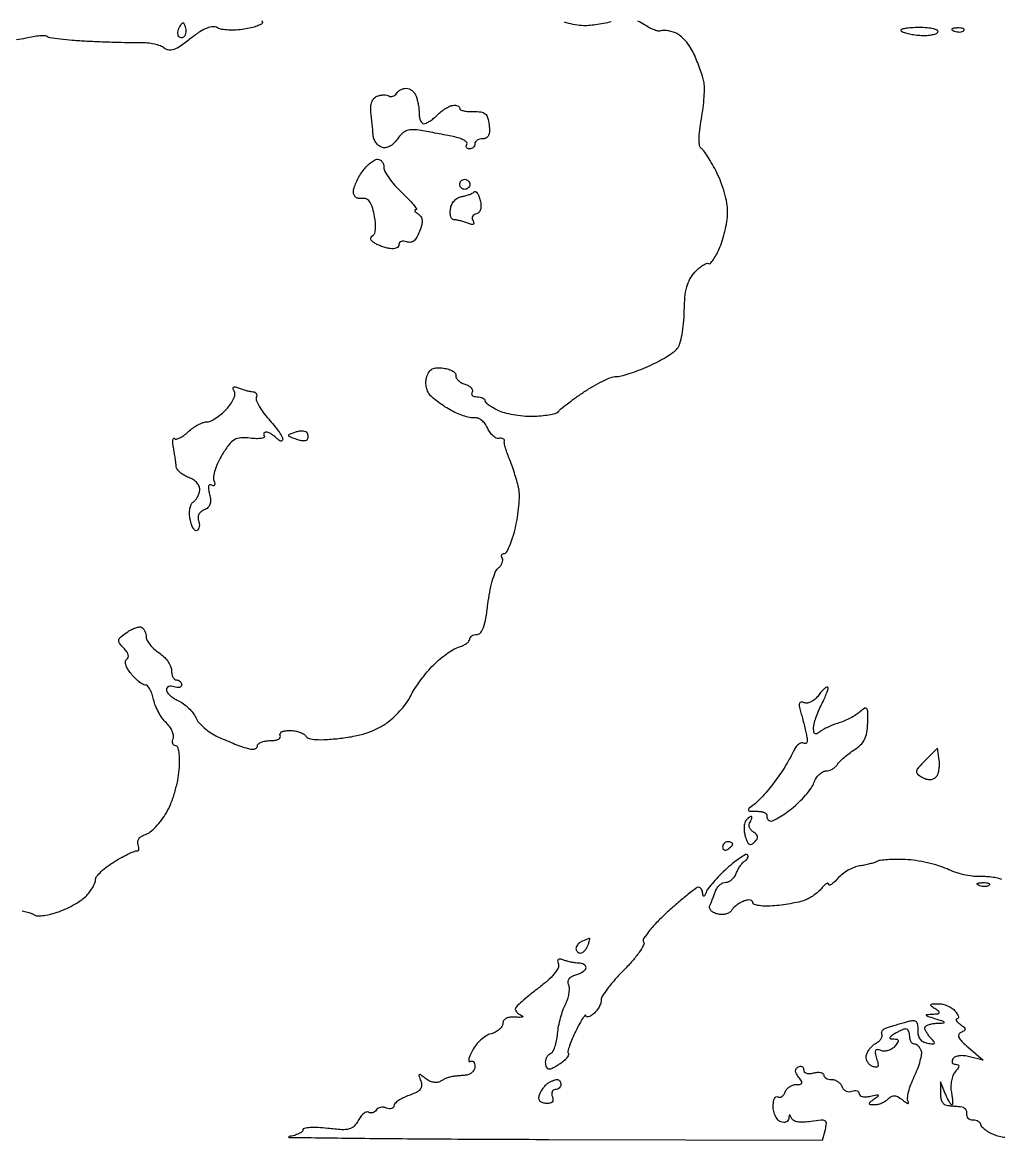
# Model space of a CAD drawing. Extents: x 0 to 102, y 0 to 135.
# Drawn here: x 18.32 to 34.65, y -0.01 to 18.7 of the extents above; entities that cross this region are included whole.
import ezdxf

# ---------------------------------------------------------------- set-up
doc = ezdxf.new("R2010")
doc.units = 0
doc.header["$MEASUREMENT"] = 0

msp = doc.modelspace()

# ---------------------------------------------------------------- linework, layer by layer
for points in [[(22.324371, 18.72794, -0.166285), (22.3344, 18.698618, -0.281896), (22.317293, 18.670686, -0.029181), (22.243546, 18.638336, -0.029473), (22.143631, 18.607853, -0.01908), (22.025109, 18.583948, -0.026929), (21.897004, 18.570184, -0.026741), (21.76786, 18.570221, -0.027746), (21.655331, 18.582562, -0.086589), (21.58369, 18.607699, 0.142084), (21.504147, 18.62615, 0.081447), (21.407207, 18.604788, 0.053089), (21.285955, 18.540813, 0.019571), (21.129577, 18.426625, -0.015787), (20.962198, 18.30245, -0.065022), (20.850334, 18.24466, -0.120907), (20.76543, 18.235598, -0.140519), (20.691287, 18.268133, 0.086858), (20.627129, 18.30482, 0.031313), (20.525857, 18.334332, 0.029929), (20.408526, 18.353401, 0.031244), (20.291441, 18.357947, -0.009716), (20.142303, 18.357316, -0.002789), (19.911419, 18.362114, -0.002806), (19.65101, 18.370442, -0.002981), (19.395912, 18.381556, -0.006916), (19.157939, 18.396649, -0.010203), (18.949625, 18.41704, -0.00584), (18.776329, 18.439637, -0.16242), (18.736026, 18.459774, 0.195057), (18.700788, 18.474677, 0.02088), (18.610251, 18.47224, 0.023243), (18.498502, 18.459316, 0.016663), (18.375115, 18.434954, -0.024113), (18.219857, 18.406694, -0.009628)], [(18.316324, 3.838363, -0.014596), (18.403524, 3.814232, -0.014715), (18.4793, 3.788395, -0.048926), (18.526498, 3.765258, 0.147308), (18.579206, 3.751176, 0.027112), (18.680628, 3.759886, 0.027039), (18.802128, 3.783749, 0.021722), (18.929743, 3.822031, 0.026784), (19.061873, 3.876102, 0.021888), (19.196942, 3.947412, 0.022423), (19.315611, 4.024208, 0.052696), (19.39455, 4.094074, 0.029262), (19.45121, 4.163784, 0.029598), (19.49911, 4.239376, 0.030984), (19.532634, 4.30991, 0.095724), (19.5426, 4.361488, -0.175509), (19.561657, 4.414107, -0.02998), (19.635792, 4.492908, -0.029543), (19.738371, 4.578765, -0.022537), (19.85985, 4.660587, -0.011054), (19.985776, 4.733623, -0.015448), (20.101652, 4.792861, -0.011758), (20.199267, 4.836239, -0.160594), (20.237505, 4.839158, 0.247564), (20.256341, 4.843829, 0.176256), (20.266838, 4.863349, 0.088944), (20.265692, 4.898127, 0.039031), (20.252537, 4.942472, -0.129711), (20.246969, 4.993627, -0.119183), (20.266966, 5.042722, -0.097561), (20.311661, 5.084548, -0.062682), (20.376338, 5.114408, 0.092849), (20.453833, 5.155992, 0.030897), (20.549414, 5.243168, 0.029526), (20.645674, 5.355034, 0.029626), (20.727968, 5.477339, 0.039331), (20.800114, 5.625022, 0.021704), (20.865707, 5.815032, 0.021521), (20.915814, 6.014625, 0.032165), (20.940657, 6.192688, 0.017259), (20.947304, 6.359616, 0.037082), (20.93845, 6.488022, 0.050014), (20.917094, 6.574202, 0.317004), (20.882195, 6.5988, -0.156167), (20.852189, 6.608406, -0.152126), (20.832961, 6.633742, -0.1132), (20.828247, 6.672244, -0.065792), (20.839143, 6.717751, 0.131444), (20.84505, 6.773787, 0.062632), (20.824763, 6.843949, 0.055676), (20.7834, 6.916559, 0.051592), (20.72609, 6.980324, -0.053898), (20.661369, 7.053003, -0.029874), (20.5982, 7.153733, -0.029446), (20.545781, 7.264642, -0.041633), (20.513573, 7.368972, 0.031319), (20.486713, 7.462799, 0.043892), (20.450459, 7.542023, 0.05163), (20.410841, 7.597511, 0.215121), (20.374289, 7.614, -0.137787), (20.331482, 7.626025, -0.030864), (20.268709, 7.669842, -0.029783), (20.200092, 7.731331, -0.024987), (20.134887, 7.804101, -0.033566), (20.078468, 7.884218, -0.06545), (20.046958, 7.955592, -0.100119), (20.042206, 8.011079, -0.229689), (20.064127, 8.045607, 0.189449), (20.087147, 8.076348, 0.134664), (20.087173, 8.11986, 0.087092), (20.061989, 8.173233, 0.042719), (20.013418, 8.230896, -0.032683), (19.941992, 8.312325, -0.21374), (19.929708, 8.363958, -0.174162), (19.959174, 8.413968, -0.020623), (20.063254, 8.493462, -0.031786), (20.138785, 8.539506, -0.040497), (20.213808, 8.571488, -0.045353), (20.278226, 8.586664, -0.175338), (20.317787, 8.578379, -0.100493), (20.34492, 8.552905, -0.05214), (20.367799, 8.512233, -0.048853), (20.383348, 8.463789, -0.053292), (20.3886, 8.414657, 0.128574), (20.40316, 8.358974, 0.04357), (20.450728, 8.28923, 0.039916), (20.519167, 8.218004, 0.036396), (20.6001, 8.15612, -0.047756), (20.681011, 8.091294, -0.045714), (20.749472, 8.011404, -0.049205), (20.796428, 7.929168, -0.105511), (20.8116, 7.85807, 0.051079), (20.81785, 7.797051, 0.071023), (20.836451, 7.745444, 0.091097), (20.863908, 7.710749, 0.181881), (20.8962, 7.6986, -0.095827), (20.928491, 7.692354, -0.097132), (20.955949, 7.674529, -0.098664), (20.974332, 7.647925, -0.102345), (20.9808, 7.616655, -0.184534), (20.970438, 7.589534, -0.147206), (20.943523, 7.573086, -0.100118), (20.902491, 7.570758, -0.055937), (20.8539, 7.583406, 0.066461), (20.805355, 7.594962, 0.114005), (20.764277, 7.589755, 0.152258), (20.737239, 7.568974, 0.154539), (20.727, 7.536638, 0.157614), (20.740921, 7.493573, 0.049416), (20.786388, 7.442157, 0.043805), (20.851799, 7.391346, 0.036353), (20.929171, 7.349057, -0.051395), (21.01288, 7.299986, -0.034929), (21.09722, 7.228548, -0.035198), (21.169719, 7.147184, -0.057552), (21.217353, 7.068168, 0.073984), (21.270338, 6.986448, 0.033471), (21.361191, 6.896398, 0.032215), (21.471636, 6.812502, 0.03798), (21.586232, 6.748507, 0.007609), (21.708473, 6.694187, 0.00606), (21.841923, 6.639204, 0.006131), (21.96681, 6.591275, 0.015313), (22.05945, 6.560209, 0.03585), (22.137181, 6.542724, 0.080345), (22.197514, 6.543372, 0.136367), (22.23523, 6.561228, 0.21774), (22.2498, 6.593099, -0.219817), (22.265764, 6.627656, -0.077687), (22.313395, 6.656874, -0.059069), (22.383397, 6.676789, -0.039812), (22.466293, 6.6834, 0.035659), (22.547648, 6.68921, 0.083483), (22.605561, 6.707707, 0.1651), (22.632341, 6.735446, 0.253782), (22.6305, 6.768, -0.248314), (22.628328, 6.800473, -0.167127), (22.654236, 6.828219, -0.085479), (22.71059, 6.846761, -0.03685), (22.789714, 6.8526, -0.040828), (22.874945, 6.845629, -0.043279), (22.956203, 6.824904, -0.047435), (23.022251, 6.794531, -0.12347), (23.059486, 6.758315, 0.199246), (23.113759, 6.719249, 0.042099), (23.231643, 6.701868, 0.031277), (23.40203, 6.701917, 0.012367), (23.635529, 6.722412, 0.021199), (23.885568, 6.761398, 0.03288), (24.09639, 6.818114, 0.037304), (24.276606, 6.89497, 0.043334), (24.434036, 6.994616, 0.028452), (24.548849, 7.092863, 0.022459), (24.661671, 7.211283, 0.022973), (24.756661, 7.331096, 0.051005), (24.814736, 7.431945, -0.036114), (24.87076, 7.536284, -0.015317), (24.959889, 7.667805, -0.015062), (25.064, 7.802968, -0.019076), (25.1685, 7.921012, -0.023401), (25.279645, 8.026913, -0.021285), (25.403662, 8.125547, -0.021833), (25.522161, 8.204146, -0.06186), (25.61265, 8.244387, 0.0356), (25.685513, 8.272317, 0.046443), (25.747085, 8.308395, 0.054233), (25.789855, 8.346765, 0.18487), (25.803, 8.381101, -0.153279), (25.812446, 8.411191, -0.098051), (25.839043, 8.436823, -0.080674), (25.878784, 8.454118, -0.062446), (25.925699, 8.46, 0.234764), (25.985229, 8.489581, 0.076861), (26.033109, 8.578272, 0.043889), (26.072579, 8.730383, 0.013376), (26.105665, 8.966177, -0.01873), (26.136037, 9.166981, -0.022891), (26.179951, 9.351749, -0.022225), (26.229983, 9.500945, -0.128214), (26.278135, 9.567962, 0.055618), (26.318749, 9.610104, 0.06819), (26.345878, 9.657522, 0.081431), (26.356036, 9.702737, 0.15422), (26.346976, 9.738586, -0.084902), (26.335392, 9.76724, -0.163707), (26.338072, 9.791565, -0.180585), (26.354463, 9.807753, -0.10586), (26.381769, 9.8136, 0.274492), (26.418838, 9.835608, 0.023375), (26.469236, 9.939283, 0.025763), (26.520352, 10.077501, 0.016817), (26.565565, 10.241458, 0.019495), (26.601494, 10.421978, 0.017731), (26.624618, 10.610546, 0.018066), (26.633201, 10.780611, 0.053174), (26.622459, 10.897108, 0.017148), (26.597497, 11.002536, 0.008869), (26.559477, 11.13254, 0.008806), (26.515623, 11.264934, 0.013208), (26.472294, 11.3787, -0.01234), (26.43331, 11.480528, -0.015582), (26.402563, 11.576585, -0.013689), (26.381765, 11.657613, -0.10942), (26.381539, 11.69595, 0.180407), (26.378281, 11.718276, 0.157587), (26.361032, 11.734549, 0.105627), (26.330862, 11.741716, 0.056549), (26.292546, 11.73825, -0.167256), (26.24686, 11.744142, -0.068356), (26.19438, 11.779754, -0.057221), (26.143535, 11.837285, -0.045695), (26.102515, 11.909239, 0.054901), (26.059638, 11.981339, 0.061205), (26.003434, 12.039481, 0.069927), (25.943053, 12.075714, 0.137301), (25.887919, 12.082806, -0.08675), (25.821808, 12.084665, -0.024571), (25.721707, 12.110258, -0.023969), (25.609601, 12.150847, -0.023262), (25.500738, 12.202339, -0.018759), (25.393395, 12.264636, -0.016337), (25.285833, 12.337598, -0.016639), (25.192866, 12.410046, -0.045736), (25.134199, 12.468862, -0.078211), (25.097038, 12.531334, -0.053638), (25.074732, 12.610897, -0.052571), (25.069561, 12.695385, -0.065948), (25.08326, 12.772584, -0.067345), (25.122211, 12.854932, -0.132935), (25.175716, 12.902831, -0.11285), (25.252515, 12.921715, -0.040913), (25.3652, 12.914331, -0.038497), (25.450453, 12.894893, -0.059598), (25.519316, 12.864126, -0.080889), (25.562687, 12.827546, -0.234359), (25.572069, 12.790543, 0.174875), (25.577264, 12.752045, 0.081122), (25.607904, 12.711087, 0.065395), (25.658234, 12.673924, 0.049563), (25.721347, 12.646765, -0.04938), (25.782402, 12.620517, -0.082113), (25.826245, 12.585885, -0.119355), (25.846525, 12.548834, -0.207083), (25.841536, 12.514709, 0.154257), (25.834015, 12.484941, 0.19149), (25.846011, 12.459262, 0.129171), (25.877901, 12.441904, 0.060456), (25.924907, 12.4362, -0.046518), (25.975389, 12.431493, -0.066476), (26.018056, 12.417415, -0.086582), (26.046846, 12.396679, -0.19592), (26.0568, 12.372252, 0.211822), (26.070534, 12.341287, 0.029364), (26.126659, 12.296166, 0.02944), (26.20353, 12.248018, 0.020998), (26.294619, 12.203035, 0.045172), (26.411133, 12.163589, 0.021057), (26.567756, 12.13281, 0.020662), (26.735983, 12.114124, 0.027123), (26.890487, 12.111795, 0.01673), (27.030604, 12.121989, 0.023037), (27.155356, 12.141116, 0.02081), (27.254358, 12.165325, 0.186049), (27.289378, 12.191911, -0.084846), (27.322509, 12.229468, -0.006272), (27.430651, 12.31446, -0.008575), (27.563381, 12.412545, -0.006396), (27.712952, 12.516298, -0.017011), (27.87079, 12.61518, -0.019315), (28.028553, 12.698724, -0.018877), (28.166848, 12.758936, -0.093493), (28.249887, 12.7746, 0.062226), (28.33316, 12.785004, 0.014083), (28.470501, 12.824013, 0.014378), (28.62747, 12.878422, 0.013514), (28.784369, 12.942815, 0.016553), (28.938029, 13.01696, 0.016923), (29.085293, 13.100599, 0.016934), (29.207914, 13.181679, 0.065087), (29.274783, 13.243736, 0.10346), (29.317855, 13.325165, 0.023112), (29.354531, 13.478938, 0.02304), (29.380953, 13.663955, 0.020475), (29.391607, 13.858071, -0.017965), (29.403587, 14.098372, -0.043662), (29.434118, 14.273077, -0.057983), (29.487069, 14.40716, -0.066363), (29.567598, 14.518898, -0.025903), (29.636884, 14.585015, -0.037317), (29.705054, 14.635305, -0.041501), (29.76355, 14.665614, -0.231854), (29.79779, 14.663537, 0.347192), (29.829075, 14.668334, 0.036356), (29.878822, 14.730147, 0.032789), (29.934121, 14.822521, 0.019525), (29.98814, 14.938821, 0.02733), (30.03774, 15.078536, 0.018409), (30.079571, 15.242582, 0.018573), (30.108368, 15.404772, 0.034658), (30.1176, 15.537802, 0.046548), (30.104902, 15.673899, 0.021697), (30.064559, 15.846634, 0.021277), (30.006177, 16.025575, 0.027824), (29.937035, 16.18312, 0.010976), (29.862089, 16.323244, 0.013732), (29.786211, 16.449669, 0.011952), (29.717742, 16.551507, 0.096066), (29.67715, 16.590354, -0.219223), (29.647832, 16.636368, -0.03459), (29.640518, 16.74617, -0.029654), (29.649818, 16.896163, -0.014645), (29.678454, 17.08499, 0.014395), (29.706328, 17.268177, 0.014606), (29.723454, 17.451782, 0.014536), (29.729022, 17.61206, 0.056361), (29.718429, 17.710737, 0.022466), (29.694268, 17.79995, 0.008623), (29.653039, 17.921651, 0.008518), (29.603697, 18.052373, 0.010374), (29.552906, 18.172938, 0.040329), (29.491548, 18.285234, 0.035732), (29.410675, 18.391153, 0.037483), (29.323521, 18.476056, 0.084147), (29.244067, 18.522554, 0.025791), (29.169159, 18.546551, 0.030456), (29.096204, 18.561154, 0.031751), (29.034393, 18.565686, 0.136081), (28.99904, 18.556251, -0.19336), (28.962479, 18.550752, -0.032311), (28.893267, 18.571958, -0.031342), (28.810842, 18.60922, -0.023205), (28.724706, 18.66011, 0.043036), (28.613972, 18.719747, 0.060963)], [(28.170532, 18.707374, -0.008491), (28.038868, 18.681028, -0.008472), (27.905204, 18.658968, -0.013818), (27.7911, 18.645327, -0.045568), (27.674326, 18.645294, -0.024759), (27.532125, 18.665376, -0.024467), (27.388343, 18.700369, -0.035355)], [(34.70715, 4.35913, 0.04739), (34.633699, 4.382295, 0.020682), (34.532848, 4.399548, 0.020246), (34.423433, 4.409158, 0.025446), (34.321683, 4.408774, -0.04929), (34.209635, 4.41369, -0.023104), (34.066935, 4.44092, -0.02263), (33.918731, 4.483537, -0.029461), (33.78785, 4.536444, 0.03646), (33.645894, 4.591533, 0.018897), (33.461956, 4.640366, 0.018685), (33.268233, 4.676489, 0.026928), (33.094667, 4.692701, 0.01156), (32.936549, 4.695258, 0.014373), (32.789599, 4.690011, 0.012676), (32.667683, 4.679036, 0.097524), (32.6133, 4.661642, -0.04865), (32.5672, 4.641782, -0.014283), (32.49307, 4.620386, -0.014199), (32.407839, 4.600966, -0.014799), (32.322808, 4.586717, 0.060346), (32.232779, 4.563057, 0.035407), (32.13226, 4.514709, 0.034932), (32.03717, 4.451187, 0.049433), (31.963258, 4.38128, -0.020914), (31.903994, 4.318459, -0.050084), (31.853947, 4.278595, -0.12184), (31.821602, 4.267514, -0.429634), (31.806909, 4.280505, 0.28901), (31.796056, 4.296441, 0.227656), (31.774736, 4.295642, 0.078471), (31.741025, 4.27045, 0.027517), (31.701159, 4.224757, -0.042401), (31.649478, 4.16896, -0.024282), (31.578671, 4.110477, -0.024116), (31.501213, 4.05821, -0.036611), (31.4289, 4.021279, -0.039589), (31.339795, 3.991766, -0.012765), (31.203785, 3.962038, -0.012641), (31.050216, 3.936565, -0.013849), (30.90015, 3.919778, -0.021403), (30.761711, 3.914113, -0.035975), (30.645746, 3.922688, -0.042087), (30.562716, 3.942117, -0.324968), (30.5406, 3.972551, 0.213414), (30.528512, 3.999583, 0.13568), (30.49711, 4.015142, 0.087529), (30.449271, 4.015894, 0.048369), (30.39255, 4.001075, 0.041343), (30.33123, 3.972591, 0.031664), (30.26941, 3.932017, 0.032464), (30.216095, 3.886283, 0.062978), (30.181249, 3.842398, -0.124409), (30.144196, 3.805892, -0.071448), (30.085801, 3.782042, -0.064149), (30.01595, 3.773833, -0.061235), (29.94514, 3.78334, -0.056926), (29.882371, 3.80765, -0.087939), (29.836484, 3.843165, -0.118987), (29.814291, 3.883804, -0.179773), (29.817986, 3.923522, 0.011529), (29.839169, 3.97027, 0.004838), (29.865605, 4.03409, 0.004784), (29.892575, 4.102914, 0.006201), (29.915913, 4.16655, -0.066615), (29.944816, 4.223151, -0.063752), (29.987952, 4.27111, -0.068615), (30.038165, 4.303576, -0.10967), (30.087822, 4.3146, 0.10912), (30.137657, 4.325607, 0.067439), (30.188398, 4.35809, 0.062692), (30.232316, 4.406047, 0.065791), (30.262134, 4.46265, -0.034386), (30.289536, 4.523647, -0.028415), (30.326657, 4.584498, -0.029328), (30.367317, 4.63654, -0.065385), (30.405079, 4.66955, 0.055795), (30.435672, 4.695278, 0.086999), (30.454683, 4.723886, 0.118823), (30.459458, 4.750674, 0.183334), (30.449917, 4.771883, 0.334867), (30.418668, 4.776259, 0.019283), (30.330673, 4.72283, 0.023058), (30.223715, 4.644787, 0.014217), (30.105042, 4.543833, 0.013922), (29.986151, 4.430568, 0.015523), (29.878129, 4.314786, 0.014972), (29.792513, 4.210999, 0.074954), (29.755804, 4.1454, -0.019593), (29.735144, 4.096499, -0.1928), (29.719112, 4.081535, -0.451211), (29.70694, 4.087836, -0.045608), (29.701279, 4.12425, 0.05752), (29.694008, 4.164669, 0.073669), (29.677924, 4.198836, 0.089855), (29.655879, 4.221741, 0.158977), (29.63115, 4.229661, 0.162991), (29.590798, 4.215908, 0.005191), (29.452589, 4.1082, 0.009554), (29.291457, 3.974807, 0.006428), (29.112383, 3.816651, 0.01542), (28.941786, 3.652171, 0.024134), (28.806679, 3.499535, 0.020863), (28.712139, 3.371109, 0.294722), (28.711068, 3.316603, -0.272656), (28.712217, 3.262429, -0.02461), (28.637219, 3.142906, -0.026572), (28.526008, 3.000414, -0.017389), (28.383835, 2.847993, 0.014955), (28.237838, 2.692991, 0.019608), (28.114588, 2.54255, 0.017463), (28.022946, 2.412054, 0.14534), (28.0026, 2.343538, -0.08297), (27.993437, 2.288702, -0.043968), (27.965323, 2.225576, -0.04218), (27.924257, 2.164401, -0.050686), (27.8757, 2.115, -0.034318), (27.826718, 2.079726, -0.079716), (27.785087, 2.062301, -0.169017), (27.757889, 2.064962, -0.280188), (27.745429, 2.083491, 0.675856), (27.7323, 2.088083, 0.034717), (27.694433, 2.038188, 0.020149), (27.640395, 1.947936, 0.009094), (27.576558, 1.825621, 0.013772), (27.516081, 1.69557, 0.021059), (27.471617, 1.57943, 0.016697), (27.44327, 1.484484, 0.266594), (27.451714, 1.453286, -0.290545), (27.456962, 1.429807, -0.06595), (27.437324, 1.391842, -0.048726), (27.398931, 1.346851, -0.029389), (27.345635, 1.301206, -0.017889), (27.284803, 1.258354, -0.020133), (27.223365, 1.221722, -0.019845), (27.169045, 1.194964, -0.094188), (27.13545, 1.187091, -0.186104), (27.111246, 1.195263, -0.095497), (27.090638, 1.220396, -0.073124), (27.076683, 1.258586, -0.051138), (27.072, 1.30425, -0.067296), (27.078487, 1.35223, -0.06494), (27.097501, 1.397394, -0.070021), (27.12562, 1.433034, -0.11076), (27.158813, 1.453038, 0.193031), (27.194091, 1.482941, 0.037839), (27.227952, 1.560707, 0.035148), (27.255715, 1.663109, 0.026255), (27.272273, 1.778936, -0.024508), (27.290115, 1.906934, -0.018236), (27.321805, 2.046053, -0.018531), (27.361444, 2.175339, -0.039229), (27.403474, 2.271259, 0.041868), (27.439849, 2.355477, 0.038627), (27.462874, 2.446869, 0.040923), (27.470344, 2.531735, 0.093369), (27.458865, 2.59474, -0.103648), (27.449638, 2.651974, -0.141614), (27.466375, 2.701148, -0.117741), (27.510105, 2.740044, -0.059266), (27.579251, 2.767196, 0.038806), (27.644145, 2.789667, 0.050375), (27.698995, 2.820463, 0.059828), (27.73683, 2.854442, 0.181845), (27.7488, 2.886267, 0.157846), (27.739572, 2.914771, 0.097181), (27.713556, 2.939047, 0.079107), (27.674701, 2.955437, 0.060398), (27.628819, 2.961, -0.032991), (27.573198, 2.964674, -0.017095), (27.504492, 2.976193, -0.016922), (27.434418, 2.992905, -0.024614), (27.37406, 3.012719, 0.039632), (27.314767, 3.030232, 0.216589), (27.282938, 3.02316, 0.271931), (27.27182, 2.99646, 0.05755), (27.284884, 2.945599, -0.218067), (27.280638, 2.878285, -0.050346), (27.215514, 2.781653, -0.038895), (27.10399, 2.666959, -0.019661), (26.947444, 2.539756, 0.009644), (26.800672, 2.425299, 0.01427), (26.676919, 2.318899, 0.009373), (26.57941, 2.226698, 0.201311), (26.5644, 2.190927, 0.138753), (26.572003, 2.164058, 0.058466), (26.595464, 2.13434, 0.051667), (26.629695, 2.106519, 0.04629), (26.67015, 2.085112, -0.150625), (26.687833, 2.070422, -0.509021), (26.683373, 2.058683, -0.07096), (26.641466, 2.053444, -0.014498), (26.566663, 2.056912, 0.04405), (26.477678, 2.055779, 0.09244), (26.411538, 2.036392, 0.130148), (26.370832, 2.000086, 0.14226), (26.355163, 1.949614, -0.137052), (26.340049, 1.899112, -0.072744), (26.297232, 1.849139, -0.063573), (26.234632, 1.80721, -0.056861), (26.161128, 1.780414, 0.081405), (26.078824, 1.745768, 0.042673), (25.989879, 1.678687, 0.040984), (25.908256, 1.59236, 0.049465), (25.84745, 1.498865, 0.017107), (25.805969, 1.411563, 0.04811), (25.785156, 1.347299, 0.171813), (25.788713, 1.318582, 0.440835), (25.806572, 1.313508, -0.147702), (25.837311, 1.321695, -0.191604), (25.863798, 1.310132, -0.133233), (25.881693, 1.278561, -0.062771), (25.8876, 1.231693, -0.108662), (25.876313, 1.18037, -0.091157), (25.84411, 1.134758, -0.086657), (25.796093, 1.101813, -0.085619), (25.73955, 1.086914, 0.001813), (25.676666, 1.081211, 0.001528), (25.610138, 1.074729, 0.001541), (25.549471, 1.068442, 0.004284), (25.5069, 1.063528, 0.04617), (25.466775, 1.054734, 0.019644), (25.414999, 1.035991, 0.019238), (25.360952, 1.011526, 0.023912), (25.312844, 0.984531, -0.109731), (25.259512, 0.96563, -0.074975), (25.195016, 0.967415, -0.067319), (25.12722, 0.989265, -0.059168), (25.064354, 1.029067, 0.00785), (24.982435, 1.093557, 0.283083), (24.959485, 1.095848, 0.37509), (24.951673, 1.077413, 0.010491), (24.982608, 0.989352, -0.093314), (24.996299, 0.910874, -0.168754), (24.974326, 0.850251, -0.110253), (24.909937, 0.799334, -0.028519), (24.786948, 0.748426, 0.028172), (24.69009, 0.708413, 0.038335), (24.608303, 0.661071, 0.04265), (24.55033, 0.613555, 0.202436), (24.534, 0.574873, -0.17177), (24.523899, 0.546339, -0.149983), (24.497519, 0.528576, -0.105784), (24.457346, 0.52519, -0.059997), (24.409809, 0.537154, 0.06786), (24.358532, 0.549209, 0.072801), (24.307161, 0.54664, 0.08122), (24.263564, 0.53036, 0.125083), (24.234764, 0.502525, -0.089353), (24.209688, 0.474607, -0.095131), (24.17696, 0.457938, -0.099855), (24.141724, 0.455031, -0.109648), (24.109399, 0.46629, 0.225681), (24.07361, 0.47023, 0.084071), (24.028114, 0.445256, 0.062017), (23.980128, 0.396471, 0.040492), (23.937315, 0.330019, -0.070347), (23.867219, 0.234255, -0.13679), (23.785942, 0.187006, -0.079808), (23.662348, 0.175178, -0.013506), (23.42547, 0.196764, 0.016813), (23.266634, 0.21018, 0.028295), (23.132892, 0.209386, 0.02834), (23.033537, 0.197489, 0.3636), (23.0112, 0.170833, -0.234728), (22.995667, 0.139569, -0.051566), (22.942859, 0.107516, -0.043356), (22.867656, 0.079565, -0.029719), (22.77855, 0.060595, 0.921541), (22.779548, 0.04609, 0.000467), (23.959523, 0.031981, 0.001328), (25.385138, 0.020053, 0.000736), (27.125583, 0.012676), (31.705266, 0), (31.752185, 0.179418, 0.045103), (31.76894, 0.279652, 0.2925), (31.745797, 0.322663, 0.155649), (31.682398, 0.335463, 0.012819), (31.513258, 0.312449, -0.027199), (31.39033, 0.299308, -0.053486), (31.292277, 0.304683, -0.074625), (31.222769, 0.326995, -0.182998), (31.186785, 0.365681, 0.01341), (31.165841, 0.413341, 0.310233), (31.15367, 0.420444, 0.357028), (31.144182, 0.41144, 0.015267), (31.139479, 0.362205, -0.140162), (31.12685, 0.326863, -0.141521), (31.097485, 0.303699, -0.114907), (31.054903, 0.296918, -0.074014), (31.0059, 0.307806, -0.122109), (30.957329, 0.341712, -0.064682), (30.916277, 0.403134, -0.058391), (30.888443, 0.480991, -0.056734), (30.879, 0.563944, -0.035138), (30.884369, 0.64025, -0.075159), (30.901247, 0.6967, -0.144946), (30.926108, 0.724566, -0.284317), (30.954735, 0.724579, 0.160704), (30.987391, 0.716764, 0.122111), (31.022473, 0.728655, 0.094924), (31.054796, 0.759322, 0.064087), (31.07898, 0.804186, -0.087265), (31.107981, 0.852513, -0.066417), (31.15434, 0.893466, -0.065831), (31.210291, 0.921149, -0.08218), (31.267404, 0.9306, 0.035737), (31.335484, 0.935472, 0.281664), (31.35883, 0.954819, 0.233363), (31.354562, 0.987771, 0.026353), (31.308251, 1.049968, -0.043282), (31.268904, 1.106721, -0.115588), (31.254935, 1.153611, -0.160707), (31.265181, 1.192239, -0.110253), (31.297892, 1.224161, -0.088951), (31.33176, 1.237537, -0.16777), (31.360542, 1.233665, -0.177446), (31.379736, 1.2132, -0.100876), (31.3866, 1.179526, 0.177913), (31.399724, 1.14381, 0.138651), (31.434321, 1.120597, 0.093918), (31.488463, 1.113621, 0.049197), (31.5558, 1.124313, -0.040966), (31.620631, 1.135701, -0.070464), (31.675297, 1.133037, -0.106581), (31.711672, 1.117583, -0.24384), (31.725, 1.09188, 0.16532), (31.734943, 1.062628, 0.095545), (31.763057, 1.037725, 0.076559), (31.805002, 1.020893, 0.057258), (31.854555, 1.0152, -0.08508), (31.907569, 1.006113, -0.066197), (31.959756, 0.979492, -0.066108), (32.00324, 0.940111, -0.084309), (32.030757, 0.893642, 0.097642), (32.057707, 0.850758, 0.097606), (32.098921, 0.821307, 0.098266), (32.147983, 0.809821, 0.100452), (32.197301, 0.818093, -0.062724), (32.243184, 0.829376, -0.109372), (32.28198, 0.825404, -0.151228), (32.307479, 0.807196, -0.164079), (32.3172, 0.778371, 0.238278), (32.332056, 0.748968, 0.102332), (32.373115, 0.730079, 0.069411), (32.434628, 0.724613, 0.04147), (32.50755, 0.734359, -0.006582), (32.610649, 0.755536, -0.214785), (32.634854, 0.749774, -0.486525), (32.634988, 0.733763, -0.013313), (32.571, 0.685434, 0.008796), (32.497412, 0.630891, 0.245071), (32.487652, 0.609872, 0.380723), (32.500749, 0.596461, 0.014957), (32.57523, 0.593495, 0.062699), (32.632598, 0.600143, 0.039681), (32.696609, 0.621349, 0.039399), (32.757189, 0.652733, 0.057226), (32.804295, 0.690135, -0.076094), (32.859218, 0.730476, -0.142921), (32.912766, 0.741201, -0.112249), (32.972669, 0.722026, -0.037124), (33.048954, 0.668985, 0.016778), (33.102551, 0.62839, 0.087494), (33.135945, 0.612663, 0.504146), (33.146048, 0.62064, 0.127699), (33.139053, 0.644476, -0.164538), (33.126792, 0.701071, -0.031079), (33.145455, 0.806654, -0.030228), (33.184046, 0.932509, -0.023692), (33.240367, 1.063762, 0.021804), (33.297747, 1.196105, 0.026149), (33.339574, 1.325244, 0.026312), (33.362897, 1.435573, 0.131277), (33.356303, 1.497936, 0.055818), (33.334619, 1.539798, 0.057958), (33.304444, 1.575245, 0.0644), (33.270755, 1.599355, 0.12376), (33.238749, 1.6074, -0.164455), (33.20993, 1.617142, -0.095748), (33.185392, 1.644677, -0.076852), (33.168811, 1.685764, -0.057609), (33.1632, 1.7343, 0.048097), (33.158526, 1.782772, 0.068991), (33.144562, 1.823543, 0.090249), (33.123973, 1.850751, 0.193208), (33.09975, 1.859905, 0.077483), (33.067055, 1.854121, 0.020703), (33.017662, 1.834899, 0.02047), (32.96264, 1.808086, 0.019837), (32.9094, 1.7766, 0.012592), (32.845391, 1.732911, 0.207367), (32.832428, 1.711174, 0.415053), (32.843312, 1.697092, 0.028708), (32.898609, 1.693295, -0.052408), (32.952453, 1.687028, -0.317379), (32.970275, 1.667334, -0.184378), (32.961887, 1.633607, -0.02108), (32.913573, 1.570129, -0.077114), (32.865143, 1.527295, -0.067507), (32.803813, 1.498765, -0.069972), (32.739397, 1.488311, -0.0972), (32.681952, 1.498326, 0.055), (32.619658, 1.514666, 0.312351), (32.590552, 1.500287, 0.18319), (32.584471, 1.458362, 0.022262), (32.609069, 1.36693, -0.022843), (32.633023, 1.277482, -0.170896), (32.627735, 1.23455, -0.313717), (32.599895, 1.219278, -0.065133), (32.542576, 1.233082, -0.090907), (32.496617, 1.261116, -0.077542), (32.460568, 1.305063, -0.077734), (32.439688, 1.357791, -0.092166), (32.43765, 1.411257, -0.08141), (32.455432, 1.467115, -0.046624), (32.493329, 1.52705, -0.04504), (32.543973, 1.581737, -0.055943), (32.600286, 1.622107, 0.050562), (32.651848, 1.658241, 0.072589), (32.688304, 1.700348, 0.095064), (32.704732, 1.741583, 0.187949), (32.698451, 1.775709, -0.224125), (32.694861, 1.807449, -0.118273), (32.716516, 1.841698, -0.078406), (32.761582, 1.873536, -0.045508), (32.823572, 1.897409, -0.000227), (32.900078, 1.919095, -0.000143), (32.989436, 1.944351, -0.000143), (33.077321, 1.969138, -0.000264), (33.148892, 1.98926, -0.06116), (33.2238, 2.000687, -0.204172), (33.269118, 1.982922, -0.169164), (33.292946, 1.934736, -0.040096), (33.296942, 1.84385, 0.064354), (33.304729, 1.759747, 0.103626), (33.334446, 1.694497, 0.109598), (33.386396, 1.649063, 0.078494), (33.4593, 1.622979, 0.014043), (33.548723, 1.608654, 0.259864), (33.574425, 1.618852, 0.356409), (33.574421, 1.642492, 0.020509), (33.52275, 1.700708, -0.027916), (33.482277, 1.74769, -0.029449), (33.448064, 1.798087, -0.030795), (33.424018, 1.844736, -0.103969), (33.417, 1.87812, -0.237903), (33.430408, 1.904705, -0.06413), (33.472915, 1.928396, -0.05042), (33.534445, 1.946065, -0.033663), (33.60735, 1.954233, 0.003158), (33.73394, 1.960643, 0.47836), (33.741345, 1.970982, 0.25058), (33.72883, 1.984099, 0.001977), (33.5862, 2.0304, -0.004625), (33.466653, 2.069908, -0.187797), (33.446034, 2.087265, -0.536577), (33.453099, 2.100668, -0.010817), (33.5439, 2.107863, 0.012802), (33.635812, 2.115512, 0.263377), (33.657548, 2.131152, 0.352656), (33.651895, 2.153664, 0.01824), (33.5862, 2.1996, -0.019594), (33.522444, 2.244437, -0.389619), (33.518616, 2.266009, -0.242257), (33.54262, 2.28001, -0.011371), (33.639291, 2.282905, -0.061147), (33.715935, 2.274056, -0.044434), (33.797347, 2.246543, -0.045036), (33.871101, 2.205798, -0.070954), (33.9246, 2.1573, -0.033478), (33.959902, 2.108452, -0.07963), (33.977299, 2.067296, -0.174542), (33.974527, 2.040886, -0.282972), (33.956109, 2.029105, 0.271229), (33.94095, 2.019868, 0.261146), (33.941258, 2.001827, 0.080874), (33.965232, 1.972741, 0.026133), (34.0092, 1.938064, -0.022749), (34.073292, 1.888215, -0.197299), (34.089476, 1.85672, -0.282752), (34.076087, 1.830102, -0.043364), (34.020786, 1.802221, 0.203314), (33.985616, 1.767328, 0.216047), (33.987423, 1.718976, 0.08201), (34.037852, 1.649311, 0.01766), (34.147686, 1.547962), (34.3899, 1.3398), (34.166479, 1.395855, 0.03852), (34.073836, 1.411645, 0.054455), (33.990223, 1.410225, 0.066701), (33.924627, 1.392846, 0.157541), (33.886537, 1.360455, 0.08603), (33.872507, 1.325525, 0.164881), (33.875979, 1.295865, 0.179725), (33.896275, 1.276113, 0.104414), (33.929966, 1.269, -0.087511), (33.971071, 1.26175, -0.326092), (33.984866, 1.2412, -0.143771), (33.972731, 1.205165, -0.020583), (33.925003, 1.142586, 0.082085), (33.887725, 1.078804, 0.044301), (33.862812, 0.991035, 0.042586), (33.852856, 0.894638, 0.051714), (33.860613, 0.804186, -0.014259), (33.873762, 0.722895, -0.024445), (33.879453, 0.654471, -0.022295), (33.878909, 0.602674, -0.398173), (33.867842, 0.5922, -0.249836), (33.851164, 0.601088, -0.017068), (33.821853, 0.648115, -0.021181), (33.789769, 0.709611, -0.014085), (33.758036, 0.78255), (33.681525, 0.9729), (33.676162, 0.78255, 0.053392), (33.681949, 0.70901, 0.070059), (33.703439, 0.645249, 0.086777), (33.736569, 0.600574, 0.168457), (33.77655, 0.582441, 0.000225), (33.82612, 0.57789, 0.000114), (33.888513, 0.572203, 0.000114), (33.952908, 0.566364, 0.00017), (34.0092, 0.561291, -0.084479), (34.056053, 0.548924, -0.102815), (34.09261, 0.522182, -0.113134), (34.113171, 0.48534, -0.120862), (34.11495, 0.44415, 0.12222), (34.116798, 0.403865, 0.124722), (34.13729, 0.369464, 0.112004), (34.173851, 0.346424, 0.085015), (34.2207, 0.3384, -0.054008), (34.269247, 0.333141, -0.073734), (34.310323, 0.317538, -0.093425), (34.337892, 0.294479, -0.173704), (34.3476, 0.26738, 0.192314), (34.36103, 0.233754, 0.036304), (34.410897, 0.188381, 0.034096), (34.480569, 0.140971, 0.025457), (34.563081, 0.09818, 0.096653), (34.765083, 0.049854, 0.004213)]]:
    msp.add_lwpolyline(points, format="xyb")
for points in [[(21.047401, 18.623696, 0.033951), (21.026163, 18.675419, 0.286646), (21.005701, 18.688104, 0.233206), (20.981891, 18.676261, 0.024362), (20.945518, 18.623355, 0.052326), (20.923942, 18.578578, 0.061761), (20.913635, 18.532722, 0.07231), (20.915502, 18.492724, 0.149701), (20.930029, 18.465371, 0.099724), (20.953308, 18.449899, 0.098103), (20.9809, 18.444528, 0.097782), (21.008531, 18.45008, 0.098356), (21.031913, 18.465712, 0.115259), (21.048904, 18.493064, 0.057227), (21.057546, 18.533204, 0.052345), (21.057232, 18.579024, 0.052621)], [(33.323293, 18.612, 0.014394), (33.18983, 18.608157, 0.030261), (33.08687, 18.595943, 0.049136), (33.024829, 18.57832, 0.540225), (33.020462, 18.557338, 0.117104), (33.056869, 18.534904, 0.020781), (33.134435, 18.512805, 0.02148), (33.229459, 18.49423, 0.017898), (33.331698, 18.482493, 0.028266), (33.433318, 18.480259, 0.036028), (33.526491, 18.490224, 0.039039), (33.600092, 18.509537, 0.172317), (33.634529, 18.537155, 0.435615), (33.626644, 18.56586, 0.061343), (33.562184, 18.590014, 0.039218), (33.457232, 18.606693, 0.019803)], [(33.95985, 18.605321, 0.018894), (33.896711, 18.600326, 0.168741), (33.872028, 18.58837, 0.470617), (33.873487, 18.572952, 0.054073), (33.908738, 18.554209, 0.051402), (33.955003, 18.541008, 0.05415), (34.002172, 18.537842, 0.060344), (34.043229, 18.544539, 0.126455), (34.070887, 18.560887, 0.296942), (34.074797, 18.579403, 0.208169), (34.059354, 18.595024, 0.077125), (34.018747, 18.604391, 0.028489)], [(24.741442, 17.5968, -0.104768), (24.788421, 17.586847, -0.066658), (24.836231, 17.557491, -0.062621), (24.877591, 17.514142, -0.067715), (24.905649, 17.462981, -0.03151), (24.925349, 17.400056, -0.017174), (24.941916, 17.320801, -0.017054), (24.953276, 17.238768, -0.025883), (24.957, 17.166881, 0.046442), (24.962782, 17.104768, 0.066397), (24.980076, 17.05227, 0.086496), (25.005549, 17.016845, 0.19617), (25.035557, 17.0046, 0.115625), (25.07522, 17.013896, 0.028697), (25.133583, 17.047145, 0.027807), (25.197733, 17.093997, 0.024753), (25.258949, 17.149435, -0.029932), (25.32285, 17.206111, -0.02726), (25.395022, 17.256683, -0.02829), (25.464592, 17.2947, -0.074597), (25.518792, 17.311149, -0.054463), (25.562802, 17.312774, -0.082228), (25.600016, 17.303825, -0.110621), (25.624773, 17.286135, -0.184559), (25.6338, 17.262513, 0.28816), (25.649279, 17.237886, 0.053174), (25.702141, 17.219048, 0.042697), (25.777295, 17.207634, 0.02661), (25.86645, 17.206549, -0.040133), (25.989942, 17.201706, -0.148797), (26.060464, 17.170649, -0.148011), (26.101942, 17.105457, -0.039569), (26.125869, 16.98345, -0.032073), (26.131348, 16.87491, -0.103603), (26.115661, 16.804808, -0.165427), (26.078584, 16.765368, -0.122711), (26.020119, 16.7508, 0.061975), (25.969448, 16.744495, 0.08032), (25.926528, 16.725949, 0.097864), (25.8978, 16.698465, 0.154309), (25.8876, 16.6662, -0.105053), (25.880742, 16.63392, -0.099167), (25.861282, 16.606451, -0.09642), (25.832207, 16.58804, -0.093332), (25.798007, 16.5816, -0.0929), (25.767368, 16.587342, -0.171337), (25.748371, 16.603668, -0.174282), (25.744021, 16.62807, -0.096517), (25.754844, 16.656725, 0.331232), (25.752003, 16.689623, 0.080942), (25.707122, 16.72617, 0.052088), (25.62898, 16.760859, 0.028233), (25.527187, 16.787639, 0.002094), (25.403071, 16.812362, 0.001267), (25.255909, 16.840649, 0.001269), (25.109648, 16.867994, 0.002231), (24.988577, 16.889753, 0.035873), (24.849715, 16.903917, 0.093761), (24.751051, 16.888294, 0.103865), (24.670947, 16.839071, 0.05049), (24.592123, 16.747717, -0.047209), (24.528615, 16.673133, -0.072875), (24.460093, 16.623633, -0.089482), (24.391624, 16.602333, -0.122997), (24.327895, 16.610123, -0.086068), (24.276584, 16.640749, -0.061881), (24.231628, 16.690247, -0.060935), (24.1995, 16.750186, -0.076749), (24.185954, 16.811595, 0.005878), (24.180379, 16.885118, 0.002438), (24.171194, 16.984344, 0.002412), (24.160319, 17.090584, 0.003111), (24.149253, 17.188047, -0.044113), (24.146182, 17.28675, -0.074505), (24.163063, 17.367617, -0.093486), (24.198784, 17.427079, -0.119818), (24.251134, 17.463272, -0.043385), (24.305724, 17.478951, -0.041368), (24.363086, 17.485303, -0.044251), (24.414746, 17.482156, -0.101417), (24.451189, 17.468794, 0.120138), (24.482401, 17.458643, 0.1007), (24.517027, 17.463008, 0.091907), (24.549776, 17.481302, 0.081301), (24.575447, 17.51082, -0.081614), (24.604101, 17.543725, -0.053443), (24.646128, 17.571543, -0.05231), (24.694332, 17.590428, -0.067319)], [(24.25905, 16.409741, -0.130772), (24.29937, 16.400091, -0.103553), (24.333736, 16.371064, -0.090839), (24.35684, 16.326888, -0.075314), (24.3648, 16.274339, 0.129078), (24.383468, 16.203232, 0.026693), (24.453549, 16.093133, 0.026409), (24.551266, 15.970556, 0.022211), (24.666924, 15.851339, -0.01101), (24.778013, 15.741848, -0.022036), (24.859891, 15.64972, -0.027226), (24.908779, 15.582394, -0.587855), (24.899574, 15.565105, 0.208933), (24.884071, 15.557984, 0.32026), (24.882535, 15.54387, 0.096544), (24.901596, 15.521422, 0.027247), (24.939129, 15.494635, -0.106663), (24.985308, 15.449144, -0.125449), (25.005202, 15.391212, -0.083893), (24.998411, 15.312625, -0.027439), (24.962987, 15.201447, -0.038468), (24.917541, 15.104969, -0.093269), (24.866826, 15.045137, -0.134477), (24.810389, 15.020317, -0.129055), (24.748208, 15.027167, 0.063067), (24.698611, 15.039328, 0.109811), (24.656672, 15.034939, 0.151354), (24.629103, 15.015113, 0.163156), (24.6186, 14.983782, -0.168405), (24.606942, 14.950151, -0.115885), (24.57511, 14.924792, -0.088989), (24.527181, 14.911813, -0.060448), (24.47055, 14.913728, -0.028922), (24.405497, 14.927756, -0.018858), (24.332272, 14.951045, -0.018976), (24.262343, 14.979267, -0.034027), (24.207718, 15.008372, -0.051821), (24.164183, 15.04224, -0.148243), (24.145604, 15.075316, -0.204498), (24.151411, 15.106171, -0.107355), (24.180016, 15.133768, 0.181883), (24.21187, 15.175034, 0.056633), (24.226466, 15.253286, 0.044326), (24.224652, 15.357949, 0.025423), (24.204928, 15.482743, 0.026719), (24.168272, 15.619971, 0.083771), (24.124213, 15.704273, 0.137946), (24.068989, 15.74607, 0.13738), (23.99998, 15.753041, -0.083545), (23.942468, 15.752715, -0.125587), (23.896709, 15.772652, -0.131742), (23.867528, 15.811193, -0.096823), (23.8572, 15.864027, -0.07578), (23.867286, 15.930193, -0.02719), (23.90069, 16.019777, -0.026235), (23.948586, 16.115549, -0.028137), (24.00525, 16.203477, -0.030565), (24.069702, 16.281597, -0.03437), (24.140874, 16.348055, -0.036733), (24.208419, 16.395163, -0.128307)], [(25.7184, 16.074, -0.099038), (25.750687, 16.067541, -0.097945), (25.778149, 16.049149, -0.097945), (25.796541, 16.021687, -0.099038), (25.803, 15.9894, -0.099038), (25.796541, 15.957113, -0.097945), (25.778149, 15.929651, -0.097945), (25.750687, 15.911259, -0.099038), (25.7184, 15.9048, -0.099038), (25.686113, 15.911259, -0.097945), (25.658651, 15.929651, -0.097945), (25.640259, 15.957113, -0.099038), (25.6338, 15.9894, -0.099038), (25.640259, 16.021687, -0.097945), (25.658651, 16.049149, -0.097945), (25.686113, 16.067541, -0.099038)], [(25.976803, 15.721107, -0.042635), (25.9899, 15.635764, -0.086485), (25.982771, 15.568432, -0.120624), (25.956235, 15.521882, -0.143709), (25.91271, 15.496547, 0.095112), (25.87445, 15.478939, 0.131612), (25.850571, 15.449895, 0.137687), (25.845021, 15.413841, 0.108585), (25.858142, 15.37642, -0.083759), (25.872684, 15.340683, -0.368555), (25.862844, 15.322095, -0.161756), (25.829949, 15.320219, -0.025661), (25.767659, 15.340523, 0.01658), (25.704982, 15.36222, 0.01494), (25.638801, 15.380551, 0.015158), (25.57849, 15.393408, 0.044958), (25.536397, 15.3972, -0.224578), (25.506616, 15.411287, -0.097068), (25.48532, 15.450866, -0.068731), (25.475617, 15.509927, -0.043153), (25.479866, 15.579892, -0.075997), (25.501877, 15.6514, -0.069519), (25.544726, 15.715516, -0.072965), (25.601131, 15.762754, -0.102441), (25.662702, 15.785044, 0.026575), (25.726405, 15.797713, 0.02588), (25.788983, 15.817152, 0.026797), (25.842029, 15.839989, 0.081503), (25.873809, 15.862809, -0.31551), (25.89875, 15.867197, -0.126973), (25.926877, 15.843998, -0.066322), (25.954579, 15.792811, -0.031538)], [(21.946741, 12.577477, 0.016789), (22.009504, 12.55578, 0.015021), (22.075942, 12.537449, 0.01525), (22.136608, 12.524602, 0.044576), (22.179169, 12.5208, -0.127953), (22.208842, 12.51308, -0.143883), (22.22944, 12.492089, -0.123062), (22.237372, 12.460397, -0.080701), (22.23132, 12.42306, 0.179924), (22.233164, 12.369304, 0.032377), (22.277938, 12.277799, 0.031298), (22.347395, 12.172331, 0.023806), (22.43577, 12.065806, -0.014654), (22.526539, 11.960383, -0.018932), (22.603172, 11.858241, -0.016935), (22.660043, 11.769895, -0.135337), (22.6728, 11.723626, -0.197435), (22.663738, 11.701571, -0.248618), (22.642978, 11.695065, -0.111762), (22.610336, 11.709106, -0.039163), (22.57128, 11.74248, 0.032227), (22.52707, 11.781331, 0.032225), (22.478234, 11.814179, 0.033997), (22.431985, 11.837076, 0.09825), (22.397087, 11.844, 0.105317), (22.372619, 11.838788, 0.180266), (22.357911, 11.824342, 0.164148), (22.355464, 11.802642, 0.085321), (22.365773, 11.777081, -0.436904), (22.359434, 11.754198, -0.083326), (22.313204, 11.739366, -0.044327), (22.232747, 11.734888, -0.020809), (22.128737, 11.742662, 0.041193), (21.969863, 11.748047, 0.120831), (21.865645, 11.717065, 0.099444), (21.776022, 11.637231, 0.022828), (21.661144, 11.469034, 0.028108), (21.592372, 11.342359, 0.032695), (21.54208, 11.214894, 0.034622), (21.514696, 11.103578, 0.135421), (21.521504, 11.033759, -0.035985), (21.536499, 10.984316, -0.17265), (21.533046, 10.955529, -0.333268), (21.51511, 10.946507, -0.094347), (21.48404, 10.958395, 0.199865), (21.452683, 10.963424, 0.28503), (21.433386, 10.943917, 0.095043), (21.431533, 10.891169, 0.022882), (21.449003, 10.805055, -0.041287), (21.465381, 10.705697, -0.103405), (21.456248, 10.633142, -0.13114), (21.421061, 10.580827, -0.088102), (21.359016, 10.543453, 0.081601), (21.307048, 10.513056, 0.09785), (21.271317, 10.469198, 0.105312), (21.256595, 10.41775, 0.109245), (21.264428, 10.365496, -0.059042), (21.277238, 10.315001, -0.06809), (21.276967, 10.265358, -0.078915), (21.264248, 10.224082, -0.141123), (21.240579, 10.197995, -0.306779), (21.209991, 10.199273, -0.095673), (21.177275, 10.234892, -0.059137), (21.147181, 10.299817, -0.031768), (21.125104, 10.38542, -0.040044), (21.114967, 10.478187, -0.048324), (21.120901, 10.565595, -0.055537), (21.140683, 10.635624, -0.159058), (21.172926, 10.673769, 0.080161), (21.20968, 10.705588, 0.043783), (21.243913, 10.754594, 0.042209), (21.270731, 10.811875, 0.051991), (21.285297, 10.869014, 0.130725), (21.27838, 10.929295, 0.083195), (21.241847, 10.99021, 0.070587), (21.180389, 11.044507, 0.054894), (21.100901, 11.085185, -0.041771), (21.022114, 11.122935, -0.047874), (20.954484, 11.17183, -0.054125), (20.906798, 11.223951, -0.144651), (20.889913, 11.270856, 0.01542), (20.884979, 11.32611, 0.004973), (20.874333, 11.40764, 0.004954), (20.860681, 11.498146, 0.005537), (20.8457, 11.585063, -0.018976), (20.83472, 11.660891, -0.051392), (20.834548, 11.715174, -0.164123), (20.84484, 11.737923, -0.424556), (20.860993, 11.738207, 0.258074), (20.89345, 11.728864, 0.056427), (20.950321, 11.748828, 0.045394), (21.019006, 11.790097, 0.029571), (21.090358, 11.849094, -0.032984), (21.167508, 11.912005, -0.031317), (21.253565, 11.965423, -0.032854), (21.335659, 12.002798, -0.087843), (21.398602, 12.014662, 0.106031), (21.462722, 12.029157, 0.033131), (21.549725, 12.07667, 0.031436), (21.642486, 12.144153, 0.030035), (21.727563, 12.223702, 0.03536), (21.800876, 12.312855, 0.052021), (21.850662, 12.401116, 0.064678), (21.872857, 12.478171, 0.17806), (21.861735, 12.532718, -0.056217), (21.841425, 12.575716, -0.369308), (21.849567, 12.596184, -0.191947), (21.880465, 12.599452, -0.023128)], [(23.083462, 11.827363, -0.055156), (23.092022, 11.794427, -0.055264), (23.093166, 11.760438, -0.06063), (23.087164, 11.730503, -0.117133), (23.074421, 11.709821, -0.183524), (23.049394, 11.698573, -0.040789), (23.001645, 11.699631, -0.037216), (22.943254, 11.710141, -0.028489), (22.881444, 11.729902, -0.00941), (22.785099, 11.768969, -0.321298), (22.773018, 11.788897, -0.286809), (22.787581, 11.808646, -0.008116), (22.890485, 11.847444, -0.046499), (22.955083, 11.864034, -0.065629), (23.014416, 11.865659, -0.084725), (23.059756, 11.852977, -0.193502)], [(31.790298, 7.576902, 0.35212), (31.770623, 7.579041, 0.039784), (31.732281, 7.549991, 0.034385), (31.686137, 7.502797, 0.020223), (31.637419, 7.440664, -0.055218), (31.582379, 7.379758, -0.062445), (31.517419, 7.335231, -0.071792), (31.452831, 7.312904, -0.139876), (31.398964, 7.317681, 0.085355), (31.346757, 7.328053, 0.309574), (31.31981, 7.310604, 0.148715), (31.315082, 7.263707, 0.022536), (31.337728, 7.171107, -0.006117), (31.362231, 7.08349, -0.003568), (31.389571, 6.977879, -0.003567), (31.415442, 6.871723, -0.006032), (31.435407, 6.782375, -0.02684), (31.447884, 6.702061, -0.103437), (31.442586, 6.652119, -0.273941), (31.421522, 6.633488, -0.18792), (31.389325, 6.639416, 0.211762), (31.349206, 6.644915, 0.100371), (31.301989, 6.62026, 0.072093), (31.254661, 6.569003, 0.046164), (31.215082, 6.498141, -0.024), (31.167548, 6.403417, -0.009148), (31.092694, 6.276067, -0.009035), (31.006201, 6.140456, -0.010944), (30.920054, 6.016594, -0.013289), (30.829328, 5.898767, -0.011874), (30.729094, 5.781323, -0.012002), (30.634002, 5.680113, -0.035852), (30.562663, 5.617435, 0.009219), (30.472045, 5.545991, 0.317058), (30.465142, 5.521113, 0.30341), (30.486308, 5.505412, 0.008733), (30.60405, 5.501691, -0.032022), (30.675511, 5.496094, -0.057679), (30.732272, 5.481152, -0.089369), (30.766756, 5.459966, -0.299333), (30.77325, 5.43555, 0.111275), (30.770584, 5.409011, 0.091605), (30.77913, 5.381793, 0.086224), (30.797498, 5.358075, 0.083689), (30.822966, 5.341649, 0.210982), (30.866195, 5.342082, 0.021306), (30.960199, 5.389655, 0.023795), (31.071776, 5.459402, 0.016709), (31.19063, 5.547834, 0.024711), (31.309707, 5.652801, 0.022352), (31.422097, 5.772435, 0.022977), (31.513005, 5.888716, 0.063655), (31.561821, 5.980135, -0.051817), (31.599541, 6.054973, -0.056034), (31.651017, 6.118324, -0.063099), (31.707778, 6.161515, -0.131863), (31.761002, 6.1758, 0.075063), (31.81375, 6.183764, 0.05276), (31.869009, 6.207461, 0.052561), (31.918332, 6.242344, 0.072545), (31.953446, 6.283581, -0.0565), (31.993858, 6.334234, -0.018065), (32.064566, 6.39989, -0.017768), (32.149213, 6.467882, -0.018947), (32.236722, 6.528174, 0.05267), (32.340691, 6.610653, 0.082764), (32.407692, 6.702593, 0.074287), (32.44566, 6.818597, 0.034931), (32.46116, 6.975973, 0.007858), (32.463524, 7.163223, 0.152296), (32.446293, 7.217887, 0.40428), (32.410389, 7.22497, 0.036542), (32.330138, 7.164386, -0.03835), (32.26141, 7.112891, -0.0203), (32.169249, 7.059412, -0.020083), (32.069997, 7.012076, -0.029218), (31.9788, 6.979152, 0.019991), (31.890071, 6.948958, 0.016655), (31.798364, 6.910046, 0.016977), (31.716754, 6.86874, 0.043095), (31.66155, 6.831887, -0.047049), (31.611663, 6.79915, -0.250027), (31.580111, 6.799254, -0.231996), (31.561015, 6.825914, -0.041434), (31.5558, 6.888742, -0.061353), (31.564622, 6.960365, -0.019256), (31.594909, 7.064278, -0.018917), (31.637976, 7.178712, -0.01987), (31.688938, 7.287663, 0.013835), (31.737658, 7.38863, 0.021216), (31.773632, 7.47883, 0.016874), (31.796714, 7.55258, 0.270032)], [(33.656813, 6.356393), (33.6285, 6.5565), (33.426745, 6.354745, 0.012042), (33.309079, 6.23127, 0.137034), (33.279168, 6.171629, 0.267599), (33.295263, 6.124708, 0.051843), (33.371449, 6.071029, 0.048941), (33.439689, 6.041174, 0.080613), (33.501779, 6.031554, 0.095641), (33.556055, 6.042436, 0.099535), (33.601516, 6.072676, 0.104554), (33.631616, 6.118916, 0.044081), (33.652248, 6.190507, 0.041077), (33.661463, 6.273648, 0.042232)], [(30.508286, 5.4144, 0.142019), (30.488433, 5.408645, 0.041875), (30.462915, 5.389326, 0.038342), (30.436538, 5.36171, 0.033069), (30.413232, 5.329043, 0.102956), (30.396852, 5.283942, 0.039069), (30.392473, 5.216778, 0.036635), (30.399047, 5.140743, 0.03698), (30.416643, 5.066727, 0.031567), (30.448614, 4.984407, 0.164789), (30.481666, 4.949646, 0.249362), (30.520269, 4.949832, 0.073089), (30.569447, 4.986407, 0.053077), (30.609999, 5.036621, 0.1735), (30.619574, 5.07757, 0.174101), (30.600992, 5.115207, 0.053516), (30.550204, 5.154664, -0.079709), (30.510329, 5.189123, -0.091166), (30.485439, 5.232875, -0.100761), (30.479201, 5.278957, -0.122427), (30.492454, 5.320341, 0.031142), (30.511774, 5.356448, 0.065668), (30.521084, 5.38677, 0.126282), (30.519413, 5.406497, 0.318971)], [(30.1176, 4.9914, 0.105053), (30.08532, 4.984542, 0.099167), (30.057851, 4.965082, 0.09642), (30.03944, 4.936007, 0.093332), (30.033, 4.901807, 0.108972), (30.039623, 4.871779, 0.182303), (30.057851, 4.853891, 0.161196), (30.085274, 4.851259, 0.082592), (30.1176, 4.8645, 0.029505), (30.149983, 4.887257, 0.035638), (30.177349, 4.912386, 0.038439), (30.196655, 4.936265, 0.151918), (30.2022, 4.954093, 0.210953), (30.195901, 4.968359, 0.081139), (30.177349, 4.980441, 0.061769), (30.149989, 4.988664, 0.042167)], [(34.38285, 4.307921, -0.028489), (34.441747, 4.306991, -0.077125), (34.482354, 4.297624, -0.208169), (34.497797, 4.282003, -0.296942), (34.493887, 4.263487, -0.126455), (34.466229, 4.247139, -0.060344), (34.425172, 4.240442, -0.05415), (34.378003, 4.243608, -0.051402), (34.331737, 4.256809, -0.054073), (34.296487, 4.275552, -0.470617), (34.295028, 4.29097, -0.168741), (34.319711, 4.302926, -0.018894)], [(27.809595, 3.377321, 0.007323), (27.797582, 3.372783, 0.000562), (27.765469, 3.360069, 0.000771), (27.727202, 3.344801, 0.000588), (27.68535, 3.327971, 0.058288), (27.644911, 3.30588, 0.058299), (27.610664, 3.275054, 0.06394), (27.58739, 3.240573, 0.117038), (27.5796, 3.20775, 0.096399), (27.58536, 3.178151, 0.097285), (27.601792, 3.15298, 0.098541), (27.626319, 3.136128, 0.101742), (27.655149, 3.1302, 0.13875), (27.687627, 3.13939, 0.061199), (27.72281, 3.167477, 0.053891), (27.755165, 3.208557, 0.048303), (27.779394, 3.2571, 0.010294), (27.796772, 3.305332, 0.019781), (27.808352, 3.344761, 0.020241), (27.814322, 3.373382, 0.573397)], [(27.26235, 1.013905, -0.133323), (27.286542, 1.007864, -0.102891), (27.307162, 0.989968, -0.089496), (27.32103, 0.962829, -0.073605), (27.3258, 0.9306, -0.109914), (27.318618, 0.898325, -0.099889), (27.29829, 0.870851, -0.095054), (27.267905, 0.852425, -0.089132), (27.232149, 0.846, 0.14981), (27.200309, 0.836241, 0.152533), (27.179678, 0.810374, 0.116376), (27.174193, 0.771107, 0.068483), (27.185037, 0.72472, -0.08742), (27.195087, 0.673026, -0.20225), (27.180645, 0.637026, -0.163351), (27.14148, 0.617312, -0.054474), (27.076483, 0.615123, -0.06406), (27.012152, 0.628374, -0.14984), (26.972823, 0.656961, -0.166773), (26.958726, 0.70033, -0.084077), (26.969374, 0.757553, -0.038956), (26.994396, 0.812167, -0.029029), (27.029927, 0.868151, -0.029636), (27.06988, 0.917273, -0.057139), (27.108129, 0.950455, -0.027779), (27.14754, 0.97434, -0.024758), (27.190874, 0.994732, -0.025556), (27.231707, 1.009139, -0.067025)]]:
    msp.add_lwpolyline(points, format="xyb", close=True)

doc.saveas('drawing.dxf')
